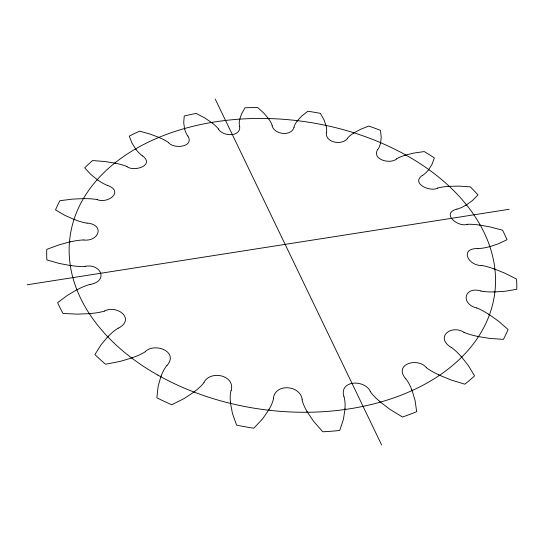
<?xml version="1.0" encoding="UTF-8"?>
<svg xmlns="http://www.w3.org/2000/svg" width="544" height="544" viewBox="0 0 544 544"><rect width="100%" height="100%" fill="white"/><g stroke="black" fill="none" stroke-linecap="round" stroke-linejoin="round"><path stroke-width="0.82" d="M345.08 408.755L343.407 419.308L339.721 430.474A236.171 160.711 7.6 0 1 322.776 431.78L313.745 421.532L306.945 411.543M326.332 132.743C325.339 142.882 342.251 145.622 347.534 138.366M239.625 119.551L241.618 113.703L245.079 107.766A236.171 160.711 7.6 0 1 257.666 107.535L263.976 113.268L268.784 118.952M273.394 398.262C275.427 382.826 300.696 385.234 302.253 399.82M231.139 390.748C235.634 375.272 210.616 369.757 203.946 382.344M380.589 143.126L381.208 137.02L380.487 130.356A236.171 160.711 7.6 0 0 368.771 126.058L360.42 129.363L353.505 133.103M294.073 127.344C291.122 136.7 274.462 134.667 272.082 125.746M161.031 376.026L158.154 386.281L156.856 397.8A236.171 160.711 7.6 0 0 171.768 404.77L184.314 398.426L194.725 391.544M269.083 409.537L262.582 418.853L253.817 428.216A236.171 160.711 7.6 0 1 236.592 425.129L232.451 413.467L230.37 402.628M377.59 149.552C371.742 159.569 390.157 164.54 396.603 158.943M297.133 121.026L301.736 116.049L307.822 111.248A236.171 160.711 7.6 0 1 320.341 113.336L323.979 119.755L326.155 125.875M167.062 365.493C179.051 351.546 154.72 342.319 145.248 351.601M428.488 169.966L431.997 164.342L434.377 157.916A236.171 160.711 7.6 0 0 424.232 151.572L414.052 153.034L405.185 155.19M108.283 336.178L101.143 344.651L94.908 354.586A236.171 160.711 7.6 0 0 105.522 364.215L119.884 361.461L132.58 357.721M422.355 175.406C410.489 183.586 430.501 192.243 437.736 188.115M118.449 328.154C135.878 318.709 116.912 304.626 104.509 310.971M466.031 205.176L472.43 200.566L478.006 194.956A236.171 160.711 7.6 0 0 470.268 186.823L458.823 186.116L448.487 186.334M77.622 289.34L67.524 295.276L57.637 302.668A236.171 160.711 7.6 0 0 62.995 313.439L77.139 314.146L90.277 313.623M456.974 209.052C440.756 213.296 457.756 227.419 467.194 224.393M90.318 284.424C108.8 281.064 100.851 263.248 85.15 266.329M489.206 246.84L498.277 243.841L506.981 239.693A236.171 160.711 7.6 0 0 502.554 230.2L490.613 227.038L479.468 225.012M70.305 241.781L58.718 244.943L46.743 249.404A236.171 160.711 7.6 0 0 46.886 259.91L59.18 263.439L71.176 265.696M27.2 284.777L509.13 209.29M477.666 248.533C459.32 248.356 468.33 265.676 481.243 265.465M83.837 240.026C99.198 241.672 104.931 224.495 87.006 223.06M494.081 291.999L505.328 291.23L516.766 289.272A236.171 160.711 7.6 0 0 516.548 279.099L505.145 273.319L494.108 268.831M84.238 198.58L72.495 199.118L59.901 200.716A236.171 160.711 7.6 0 0 55.522 209.916L64.954 215.404L74.718 219.742M97.199 199.655C108.032 203.939 124.42 191.583 107.413 185.32M480.882 290.945C464.134 286.103 460.326 303.681 476.585 307.986M115.512 163.207L104.632 161.493L92.589 160.562A236.171 160.711 7.6 0 0 84.701 167.824L90.807 174.4L97.73 180.057M477.598 336.464L490.069 338.463L503.397 339.374A236.171 160.711 7.6 0 0 508.089 329.514L498.522 321.205L488.777 314.255M126.847 166.58C134.137 172.162 155.312 165.322 142.453 155.788M463.971 332.262C451.098 324.231 434.676 337.26 451.234 347.487M159.582 137.646L150.294 134.144L139.645 131.145A236.171 160.711 7.6 0 0 129.275 136.143L131.988 143.065L135.864 149.335M438.695 374.898L450.99 379.936L464.794 384.18A236.171 160.711 7.6 0 0 474.579 375.911L468.309 365.541L461.224 356.476M168.606 142.725C174.196 149.342 194.568 146.921 187.904 135.959M426.306 367.506C417.602 357.156 393.237 364.092 405.702 378.787M212.024 122.815L204.809 118L196.132 113.404A236.171 160.711 7.6 0 0 184.232 116.015L183.722 122.686L184.579 128.989M379.678 401.533L390.062 409.428L402.472 417.003A236.171 160.711 7.6 0 0 416.677 411.679L415.024 400.214L411.89 389.81M218.314 129.023C222.598 136.51 240.849 137.414 239.693 126.453M370.348 391.442C364.732 379.277 338.783 379.882 343.917 396.862M215.254 99.083L381.609 444.917M85.15 266.451A48.64 32.103 -1.8 0 1 71.216 265.594M77.717 289.428A52.401 37.658 -2.2 0 1 90.25 284.308M104.57 311.1A50.748 34.979 -2.5 0 1 90.27 313.507M108.412 336.246A53.706 40.283 -0.3 0 1 118.327 328.052M145.37 351.716A52.544 37.917 -2.1 0 1 132.518 357.612M161.194 376.054A54.38 42.024 3.7 0 1 166.886 365.412M204.116 382.425A53.788 40.487 -0.1 0 1 194.609 391.449M230.54 402.621A54.495 42.378 9.1 0 1 230.942 390.714M273.591 398.303A54.414 42.119 4.1 0 1 268.933 409.469M307.095 411.495A54.08 41.208 14 0 1 302.056 399.833M344.107 396.848A54.482 42.33 9.6 0 1 344.916 408.728M379.787 401.452A53.06 38.896 16.8 0 1 370.185 391.503M405.865 378.726A54.012 41.031 14.3 0 1 411.74 389.824M438.756 374.796A51.442 36.033 17.7 0 1 426.19 367.601M451.35 347.398A52.931 38.651 17 0 1 461.101 356.524M477.605 336.355A49.409 33.096 17.3 0 1 463.916 332.377M476.639 307.877A51.265 35.761 17.7 0 1 488.696 314.33M494.04 291.897A47.246 30.423 16.2 0 1 480.882 291.067M481.25 265.35A49.212 32.837 17.3 0 1 494.068 268.92M489.124 246.752A45.213 28.179 14.6 0 1 477.72 248.649M467.153 224.284A47.049 30.199 16.1 0 1 479.475 225.094M465.929 205.108A43.506 26.459 12.9 0 1 457.069 209.148M437.648 188.02A45.043 28.002 14.5 0 1 448.521 186.415M428.366 169.918A42.269 25.276 11 0 1 422.477 175.488M396.488 158.862A43.377 26.33 12.7 0 1 405.253 155.264M380.467 143.106A41.562 24.623 9 0 1 377.733 149.607M347.392 138.319A42.18 25.194 10.8 0 1 353.6 133.164M326.033 125.875A41.432 24.507 7.1 0 1 326.482 132.763M293.923 127.323A41.528 24.596 8.8 0 1 297.248 121.067M268.675 118.973A41.881 24.915 5.1 0 1 272.231 125.739M239.537 126.453A41.453 24.521 6.9 0 1 239.748 119.571M211.929 122.862A42.894 25.86 3.2 0 1 218.45 128.989M187.755 135.986A41.956 24.983 4.9 0 1 184.708 128.982M159.514 137.714A44.404 27.343 1.3 0 1 168.728 142.664M142.331 155.849A43.01 25.976 3 0 1 135.986 149.308M115.478 163.288A46.308 29.362 -0.3 0 1 126.936 166.491M107.318 185.409A44.56 27.506 1.2 0 1 97.832 180.003M84.245 198.669A48.443 31.858 -1.7 0 1 97.24 199.553M86.952 223.176A46.498 29.566 -0.5 0 1 74.793 219.66M70.353 241.876A50.572 34.707 -2.5 0 1 83.824 239.904M157.801 375.074A214.214 145.438 7.6 0 0 494.476 295.106A214.214 145.438 7.6 0 0 194.752 125.875A214.214 145.438 7.6 0 0 157.801 375.074"/></g></svg>
